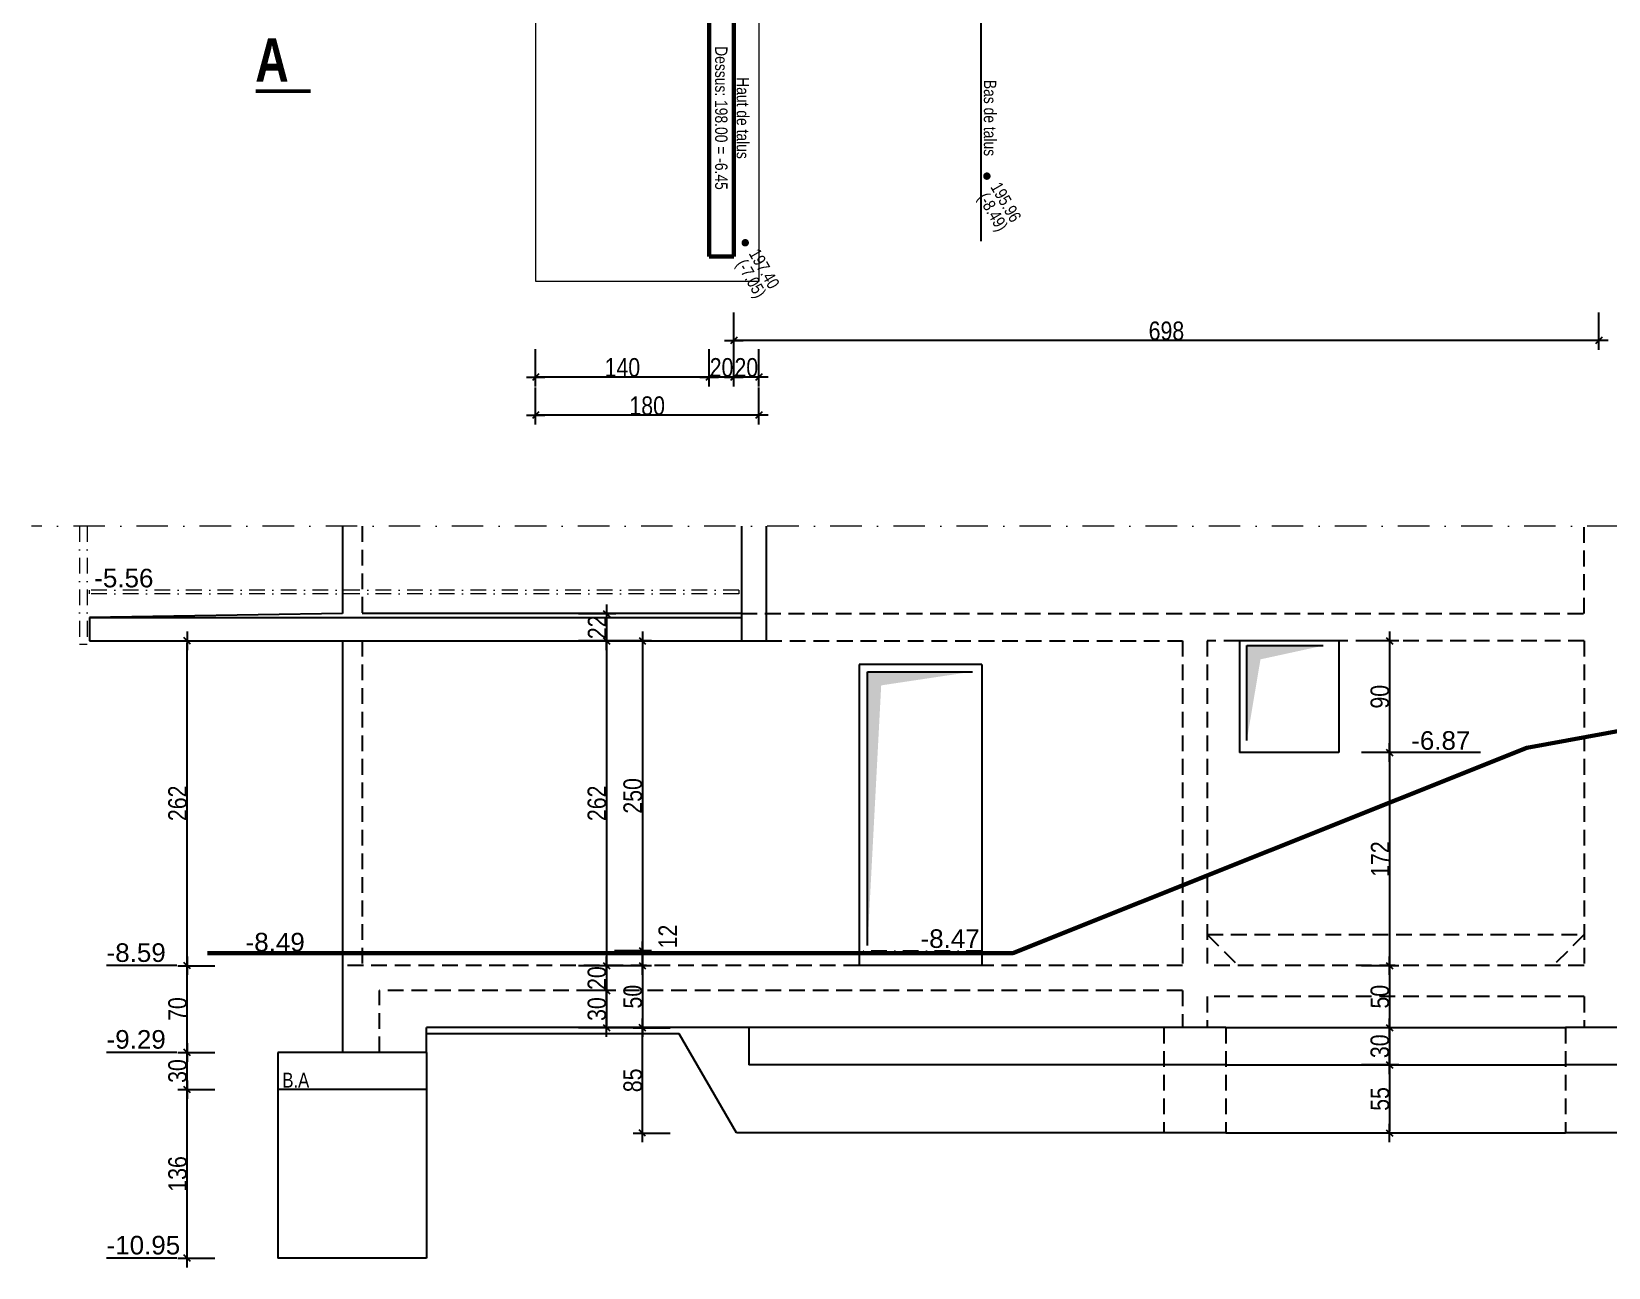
# Model space of a CAD drawing. Header units: centimetres. Extents: x 16433 to 114398, y -50094 to -12305.
# Drawn here: x 61859 to 63131, y -38192 to -37195 of the extents above; entities that cross this region are included whole.
import ezdxf
from ezdxf.enums import TextEntityAlignment as Align

# ---------------------------------------------------------------- set-up
doc = ezdxf.new("R2010")
doc.units = ezdxf.units.CM
doc.header["$LTSCALE"] = 0.5
doc.linetypes.add('CACHEX2', pattern=[19.05, 12.7, -6.35])
doc.linetypes.add('TIRETPTX2', pattern=[50.8, 25.4, -12.7, 0, -12.7])
doc.layers.get('DEFPOINTS').update_dxf_attribs({"linetype": 'CONTINUOUS'})
for name, color, linetype in [('01_cote_gen', 4, 'CONTINUOUS'), ('01_linteaux', 2, 'CONTINUOUS'), ('01_poch_murs', 253, 'CONTINUOUS'), ('01_texte', 230, 'CONTINUOUS'), ('AA_COTES', 2, 'CONTINUOUS')]:
    doc.layers.add(name, color=color, linetype=linetype)
for name, color, linetype, lineweight in [('01_murs_coup', 5, 'CONTINUOUS', 60), ('01_sem', 42, 'CONTINUOUS', 15), ('01_tram_axes', 2, 'TIRETPTX2', 9)]:
    doc.layers.add(name, color=color, linetype=linetype, lineweight=lineweight)
doc.styles.add('ARIAL', font='arial.ttf')
doc.styles.add('impact', font='impact.ttf')
doc.styles.add('MATTE_TXT', font='arial.ttf')
doc.styles.add('STYLE2', font='ARIALN.TTF')
doc.dimstyles.new('JB50', dxfattribs={"dimscale": 0.1, "dimtxt": 150, "dimasz": 15, "dimexe": 0.1, "dimexo": 0.1, "dimgap": 0.09, "dimtad": 1, "dimdec": 1, "dimdsep": 46, "dimtxsty": 'STYLE2', "dimblk1": 'BOND_G', "dimblk2": 'BOND_D', "dimsah": 1, "dimcen": 1.5, "dimdle": 0.01, "dimse1": 1, "dimse2": 1, "dimclrd": 4, "dimclre": 2, "dimclrt": 6, "dimazin": 2, "dimtfac": 2.333333, "dimtdec": 1, "dimtix": 1, "dimtmove": 2, "dimatfit": 3, "dimldrblk": 'BOND_G', "dimfxl": 1, "dimtolj": 1, "dimtzin": 0, "dimarcsym": 0})

# ---------------------------------------------------------------- blocks, each defined once
blk = doc.blocks.new('BOND_G')
at = {"layer": 'AA_COTES', "color": 0}
for p, q in [((0, -5), (0, 15)), ((5, 0), (-5, 0)), ((1.77, 1.77), (-1.77, -1.77))]:
    blk.add_line(p, q, dxfattribs=at)
blk = doc.blocks.new('BOND_D')
at = {"layer": 'AA_COTES', "color": 0}
for p, q in [((5, 0), (-5, 0)), ((-1.77, -1.77), (1.77, 1.77)), ((0, 5), (0, -15))]:
    blk.add_line(p, q, dxfattribs=at)
blk = doc.blocks.new('*D3261')
at = {"layer": '01_cote_gen', "color": 4, "lineweight": -2, "transparency": 16777216}
blk.add_line((63122, -37444.1), (62427, -37444.1), dxfattribs=at)
at = {"layer": 'DEFPOINTS', "color": 0}
for p in [(63123.5, -37189.4), (62425.5, -37421.6), (62425.5, -37444.1)]:
    blk.add_point(p, dxfattribs=at)
at = {"layer": '01_cote_gen', "color": 4, "lineweight": -2, "transparency": 16777216, "xscale": 1.5, "yscale": 1.5, "zscale": 1.5, "rotation": 180}
blk.add_blockref('BOND_D', (62425.5, -37444.1), dxfattribs=at)
at = {"layer": '01_cote_gen', "color": 4, "lineweight": -2, "transparency": 16777216, "xscale": 1.5, "yscale": 1.5, "zscale": 1.5}
blk.add_blockref('BOND_G', (63123.5, -37444.1), dxfattribs=at)
at = {"layer": '01_cote_gen', "color": 6, "transparency": 16777216, "insert": (62774.5, -37436.5), "char_height": 15, "attachment_point": 5, "style": 'STYLE2'}
blk.add_mtext('\\A1;698', dxfattribs=at)
blk = doc.blocks.new('*D3262')
at = {"layer": '01_cote_gen', "color": 4, "lineweight": -2, "transparency": 16777216}
blk.add_line((62444, -37473.7), (62427, -37473.7), dxfattribs=at)
at = {"layer": 'DEFPOINTS', "color": 0}
for p in [(62425.5, -37376.5), (62445.5, -37396.5), (62425.5, -37473.7)]:
    blk.add_point(p, dxfattribs=at)
at = {"layer": '01_cote_gen', "color": 4, "lineweight": -2, "transparency": 16777216, "xscale": 1.5, "yscale": 1.5, "zscale": 1.5, "rotation": 180}
blk.add_blockref('BOND_D', (62425.5, -37473.7), dxfattribs=at)
at = {"layer": '01_cote_gen', "color": 4, "lineweight": -2, "transparency": 16777216, "xscale": 1.5, "yscale": 1.5, "zscale": 1.5}
blk.add_blockref('BOND_G', (62445.5, -37473.7), dxfattribs=at)
at = {"layer": '01_cote_gen', "color": 6, "transparency": 16777216, "insert": (62435.5, -37466), "char_height": 15, "attachment_point": 5, "style": 'STYLE2'}
blk.add_mtext('\\A1;20', dxfattribs=at)
blk = doc.blocks.new('*D3263')
at = {"layer": '01_cote_gen', "color": 4, "lineweight": -2, "transparency": 16777216}
blk.add_line((62424, -37473.7), (62407, -37473.7), dxfattribs=at)
at = {"layer": 'DEFPOINTS', "color": 0}
for p in [(62405.5, -37376.5), (62425.5, -37421.6), (62405.5, -37473.7)]:
    blk.add_point(p, dxfattribs=at)
at = {"layer": '01_cote_gen', "color": 4, "lineweight": -2, "transparency": 16777216, "xscale": 1.5, "yscale": 1.5, "zscale": 1.5, "rotation": 180}
blk.add_blockref('BOND_D', (62405.5, -37473.7), dxfattribs=at)
at = {"layer": '01_cote_gen', "color": 4, "lineweight": -2, "transparency": 16777216, "xscale": 1.5, "yscale": 1.5, "zscale": 1.5}
blk.add_blockref('BOND_G', (62425.5, -37473.7), dxfattribs=at)
at = {"layer": '01_cote_gen', "color": 6, "transparency": 16777216, "insert": (62415.5, -37466), "char_height": 15, "attachment_point": 5, "style": 'STYLE2'}
blk.add_mtext('\\A1;20', dxfattribs=at)
blk = doc.blocks.new('*D3264')
at = {"layer": '01_cote_gen', "color": 4, "lineweight": -2, "transparency": 16777216}
blk.add_line((62404, -37473.7), (62267, -37473.7), dxfattribs=at)
at = {"layer": 'DEFPOINTS', "color": 0}
for p in [(62265.5, -37396.5), (62405.5, -37451.2), (62265.5, -37473.7)]:
    blk.add_point(p, dxfattribs=at)
at = {"layer": '01_cote_gen', "color": 4, "lineweight": -2, "transparency": 16777216, "xscale": 1.5, "yscale": 1.5, "zscale": 1.5, "rotation": 180}
blk.add_blockref('BOND_D', (62265.5, -37473.7), dxfattribs=at)
at = {"layer": '01_cote_gen', "color": 4, "lineweight": -2, "transparency": 16777216, "xscale": 1.5, "yscale": 1.5, "zscale": 1.5}
blk.add_blockref('BOND_G', (62405.5, -37473.7), dxfattribs=at)
at = {"layer": '01_cote_gen', "color": 6, "transparency": 16777216, "insert": (62335.5, -37466), "char_height": 15, "attachment_point": 5, "style": 'STYLE2'}
blk.add_mtext('\\A1;140', dxfattribs=at)
blk = doc.blocks.new('*D3265')
at = {"layer": '01_cote_gen', "color": 4, "lineweight": -2, "transparency": 16777216}
blk.add_line((62444, -37504.5), (62267, -37504.5), dxfattribs=at)
at = {"layer": 'DEFPOINTS', "color": 0}
for p in [(62265.5, -37481.2), (62445.5, -37481.2), (62265.5, -37504.5)]:
    blk.add_point(p, dxfattribs=at)
at = {"layer": '01_cote_gen', "color": 4, "lineweight": -2, "transparency": 16777216, "xscale": 1.5, "yscale": 1.5, "zscale": 1.5, "rotation": 180}
blk.add_blockref('BOND_D', (62265.5, -37504.5), dxfattribs=at)
at = {"layer": '01_cote_gen', "color": 4, "lineweight": -2, "transparency": 16777216, "xscale": 1.5, "yscale": 1.5, "zscale": 1.5}
blk.add_blockref('BOND_G', (62445.5, -37504.5), dxfattribs=at)
at = {"layer": '01_cote_gen', "color": 6, "transparency": 16777216, "insert": (62355.5, -37496.9), "char_height": 15, "attachment_point": 5, "style": 'STYLE2'}
blk.add_mtext('\\A1;180', dxfattribs=at)
blk = doc.blocks.new('*D3427')
at = {"layer": '01_cote_gen', "color": 4, "lineweight": -2, "transparency": 16777216}
blk.add_line((62322.7, -37950.1), (62322.7, -37967.1), dxfattribs=at)
at = {"layer": 'DEFPOINTS', "color": 0}
for p in [(62327.5, -37948.6), (62322.7, -37968.6), (62327.5, -37968.6)]:
    blk.add_point(p, dxfattribs=at)
at = {"layer": '01_cote_gen', "color": 4, "lineweight": -2, "transparency": 16777216, "xscale": 1.5, "yscale": 1.5, "zscale": 1.5}
for name, p, rotation in [('BOND_G', (62322.7, -37948.6), 90), ('BOND_D', (62322.7, -37968.6), 270)]:
    blk.add_blockref(name, p, dxfattribs=dict(at, rotation=rotation))
at = {"layer": '01_cote_gen', "color": 6, "transparency": 16777216, "insert": (62315, -37958.6), "char_height": 15, "attachment_point": 5, "rotation": 90, "style": 'STYLE2'}
blk.add_mtext('\\A1;20', dxfattribs=at)
blk = doc.blocks.new('*D3428')
at = {"layer": '01_cote_gen', "color": 4, "lineweight": -2, "transparency": 16777216}
blk.add_line((62351.6, -37938.1), (62351.6, -37947.1), dxfattribs=at)
at = {"layer": 'DEFPOINTS', "color": 0}
for p in [(62337.1, -37936.6), (62345.2, -37948.6), (62351.6, -37948.6)]:
    blk.add_point(p, dxfattribs=at)
at = {"layer": '01_cote_gen', "color": 4, "lineweight": -2, "transparency": 16777216, "xscale": 1.5, "yscale": 1.5, "zscale": 1.5}
for name, p, rotation in [('BOND_G', (62351.6, -37936.6), 90), ('BOND_D', (62351.6, -37948.6), 270)]:
    blk.add_blockref(name, p, dxfattribs=dict(at, rotation=rotation))
at = {"layer": '01_cote_gen', "color": 6, "transparency": 16777216, "insert": (62372.1, -37925.1), "char_height": 15, "attachment_point": 5, "rotation": 90, "style": 'STYLE2'}
blk.add_mtext('\\A1;12', dxfattribs=at)
blk = doc.blocks.new('*D3429')
at = {"layer": '01_cote_gen', "color": 4, "lineweight": -2, "transparency": 16777216}
blk.add_line((62322.7, -37688.1), (62322.7, -37947.1), dxfattribs=at)
at = {"layer": 'DEFPOINTS', "color": 0}
for p in [(62335.1, -37686.6), (62322.7, -37948.6), (62330.2, -37948.6)]:
    blk.add_point(p, dxfattribs=at)
at = {"layer": '01_cote_gen', "color": 4, "lineweight": -2, "transparency": 16777216, "xscale": 1.5, "yscale": 1.5, "zscale": 1.5}
for name, p, rotation in [('BOND_G', (62322.7, -37686.6), 90), ('BOND_D', (62322.7, -37948.6), 270)]:
    blk.add_blockref(name, p, dxfattribs=dict(at, rotation=rotation))
at = {"layer": '01_cote_gen', "color": 6, "transparency": 16777216, "insert": (62315, -37817.6), "char_height": 15, "attachment_point": 5, "rotation": 90, "style": 'STYLE2'}
blk.add_mtext('\\A1;262', dxfattribs=at)
blk = doc.blocks.new('*D3430')
at = {"layer": '01_cote_gen', "color": 4, "lineweight": -2, "transparency": 16777216}
blk.add_line((62351.6, -37688.1), (62351.6, -37935.1), dxfattribs=at)
at = {"layer": 'DEFPOINTS', "color": 0}
for p in [(62357.7, -37686.6), (62344.1, -37936.6), (62351.6, -37936.6)]:
    blk.add_point(p, dxfattribs=at)
at = {"layer": '01_cote_gen', "color": 4, "lineweight": -2, "transparency": 16777216, "xscale": 1.5, "yscale": 1.5, "zscale": 1.5}
for name, p, rotation in [('BOND_G', (62351.6, -37686.6), 90), ('BOND_D', (62351.6, -37936.6), 270)]:
    blk.add_blockref(name, p, dxfattribs=dict(at, rotation=rotation))
at = {"layer": '01_cote_gen', "color": 6, "transparency": 16777216, "insert": (62343.9, -37811.6), "char_height": 15, "attachment_point": 5, "rotation": 90, "style": 'STYLE2'}
blk.add_mtext('\\A1;250', dxfattribs=at)
blk = doc.blocks.new('*D3431')
at = {"layer": '01_cote_gen', "color": 4, "lineweight": -2, "transparency": 16777216}
blk.add_line((62322.7, -37666.1), (62322.7, -37685.1), dxfattribs=at)
at = {"layer": 'DEFPOINTS', "color": 0}
for p in [(62313, -37664.6), (62313, -37686.6), (62322.7, -37686.6)]:
    blk.add_point(p, dxfattribs=at)
at = {"layer": '01_cote_gen', "color": 4, "lineweight": -2, "transparency": 16777216, "xscale": 1.5, "yscale": 1.5, "zscale": 1.5}
for name, p, rotation in [('BOND_G', (62322.7, -37664.6), 90), ('BOND_D', (62322.7, -37686.6), 270)]:
    blk.add_blockref(name, p, dxfattribs=dict(at, rotation=rotation))
at = {"layer": '01_cote_gen', "color": 6, "transparency": 16777216, "insert": (62315.1, -37675.6), "char_height": 15, "attachment_point": 5, "rotation": 90, "style": 'STYLE2'}
blk.add_mtext('\\A1;22', dxfattribs=at)
blk = doc.blocks.new('*D3433')
at = {"layer": '01_linteaux', "color": 4, "lineweight": -2, "transparency": 16777216}
blk.add_line((61984.2, -38017.1), (61984.2, -37950.1), dxfattribs=at)
at = {"layer": 'DEFPOINTS', "color": 0}
for p in [(61984.2, -37948.6), (62109.5, -37948.6), (62109.5, -38018.6)]:
    blk.add_point(p, dxfattribs=at)
at = {"layer": '01_linteaux', "color": 4, "lineweight": -2, "transparency": 16777216, "xscale": 1.5, "yscale": 1.5, "zscale": 1.5}
for name, p, rotation in [('BOND_D', (61984.2, -37948.6), 90), ('BOND_G', (61984.2, -38018.6), 270)]:
    blk.add_blockref(name, p, dxfattribs=dict(at, rotation=rotation))
at = {"layer": '01_linteaux', "color": 6, "transparency": 16777216, "insert": (61976.6, -37983.6), "char_height": 15, "attachment_point": 5, "rotation": 90, "style": 'STYLE2'}
blk.add_mtext('\\A1;70', dxfattribs=at)
blk = doc.blocks.new('*D3437')
at = {"layer": '01_cote_gen', "color": 4, "lineweight": -2, "transparency": 16777216}
blk.add_line((62954.5, -37688.1), (62954.5, -37775.1), dxfattribs=at)
at = {"layer": 'DEFPOINTS', "color": 0}
for p in [(62959.5, -37686.6), (62954.5, -37776.6), (62959.5, -37776.6)]:
    blk.add_point(p, dxfattribs=at)
at = {"layer": '01_cote_gen', "color": 4, "lineweight": -2, "transparency": 16777216, "xscale": 1.5, "yscale": 1.5, "zscale": 1.5}
for name, p, rotation in [('BOND_G', (62954.5, -37686.6), 90), ('BOND_D', (62954.5, -37776.6), 270)]:
    blk.add_blockref(name, p, dxfattribs=dict(at, rotation=rotation))
at = {"layer": '01_cote_gen', "color": 6, "transparency": 16777216, "insert": (62946.8, -37731.6), "char_height": 15, "attachment_point": 5, "rotation": 90, "style": 'STYLE2'}
blk.add_mtext('\\A1;90', dxfattribs=at)
blk = doc.blocks.new('*D3438')
at = {"layer": '01_cote_gen', "color": 4, "lineweight": -2, "transparency": 16777216}
blk.add_line((62954.5, -37778.1), (62954.5, -37947.1), dxfattribs=at)
at = {"layer": 'DEFPOINTS', "color": 0}
for p in [(62947, -37776.6), (62940.8, -37948.6), (62954.5, -37948.6)]:
    blk.add_point(p, dxfattribs=at)
at = {"layer": '01_cote_gen', "color": 4, "lineweight": -2, "transparency": 16777216, "xscale": 1.5, "yscale": 1.5, "zscale": 1.5}
for name, p, rotation in [('BOND_G', (62954.5, -37776.6), 90), ('BOND_D', (62954.5, -37948.6), 270)]:
    blk.add_blockref(name, p, dxfattribs=dict(at, rotation=rotation))
at = {"layer": '01_cote_gen', "color": 6, "transparency": 16777216, "insert": (62947, -37862.6), "char_height": 15, "attachment_point": 5, "rotation": 90, "style": 'STYLE2'}
blk.add_mtext('\\A1;172', dxfattribs=at)
blk = doc.blocks.new('*D3439')
at = {"layer": '01_cote_gen', "color": 4, "lineweight": -2, "transparency": 16777216}
blk.add_line((62351.6, -37950.1), (62351.6, -37997.1), dxfattribs=at)
at = {"layer": 'DEFPOINTS', "color": 0}
for p in [(62367.4, -37948.6), (62351.6, -37998.6), (62369.9, -37998.6)]:
    blk.add_point(p, dxfattribs=at)
at = {"layer": '01_cote_gen', "color": 4, "lineweight": -2, "transparency": 16777216, "xscale": 1.5, "yscale": 1.5, "zscale": 1.5}
for name, p, rotation in [('BOND_G', (62351.6, -37948.6), 90), ('BOND_D', (62351.6, -37998.6), 270)]:
    blk.add_blockref(name, p, dxfattribs=dict(at, rotation=rotation))
at = {"layer": '01_cote_gen', "color": 6, "transparency": 16777216, "insert": (62343.9, -37973.6), "char_height": 15, "attachment_point": 5, "rotation": 90, "style": 'STYLE2'}
blk.add_mtext('\\A1;50', dxfattribs=at)
blk = doc.blocks.new('*D3440')
at = {"layer": '01_cote_gen', "color": 4, "lineweight": -2, "transparency": 16777216}
blk.add_line((62322.7, -37970.1), (62322.7, -37997.1), dxfattribs=at)
at = {"layer": 'DEFPOINTS', "color": 0}
for p in [(62330.2, -37968.6), (62322.7, -37998.6), (62329.1, -37998.6)]:
    blk.add_point(p, dxfattribs=at)
at = {"layer": '01_cote_gen', "color": 4, "lineweight": -2, "transparency": 16777216, "xscale": 1.5, "yscale": 1.5, "zscale": 1.5}
for name, p, rotation in [('BOND_G', (62322.7, -37968.6), 90), ('BOND_D', (62322.7, -37998.6), 270)]:
    blk.add_blockref(name, p, dxfattribs=dict(at, rotation=rotation))
at = {"layer": '01_cote_gen', "color": 6, "transparency": 16777216, "insert": (62315, -37983.6), "char_height": 15, "attachment_point": 5, "rotation": 90, "style": 'STYLE2'}
blk.add_mtext('\\A1;30', dxfattribs=at)
blk = doc.blocks.new('*D3441')
at = {"layer": '01_cote_gen', "color": 4, "lineweight": -2, "transparency": 16777216}
blk.add_line((62351.6, -38082.1), (62351.6, -38000.1), dxfattribs=at)
at = {"layer": 'DEFPOINTS', "color": 0}
for p in [(62351.6, -37998.6), (62394.7, -37998.6), (62437.5, -38083.6)]:
    blk.add_point(p, dxfattribs=at)
at = {"layer": '01_cote_gen', "color": 4, "lineweight": -2, "transparency": 16777216, "xscale": 1.5, "yscale": 1.5, "zscale": 1.5}
for name, p, rotation in [('BOND_D', (62351.6, -37998.6), 90), ('BOND_G', (62351.6, -38083.6), 270)]:
    blk.add_blockref(name, p, dxfattribs=dict(at, rotation=rotation))
at = {"layer": '01_cote_gen', "color": 6, "transparency": 16777216, "insert": (62343.9, -38041.1), "char_height": 15, "attachment_point": 5, "rotation": 90, "style": 'STYLE2'}
blk.add_mtext('\\A1;85', dxfattribs=at)
blk = doc.blocks.new('*D3442')
at = {"layer": '01_cote_gen', "color": 4, "lineweight": -2, "transparency": 16777216}
blk.add_line((62954.5, -37950.1), (62954.5, -37997.1), dxfattribs=at)
at = {"layer": 'DEFPOINTS', "color": 0}
for p in [(62947, -37948.6), (62947, -37998.6), (62954.5, -37998.6)]:
    blk.add_point(p, dxfattribs=at)
at = {"layer": '01_cote_gen', "color": 4, "lineweight": -2, "transparency": 16777216, "xscale": 1.5, "yscale": 1.5, "zscale": 1.5}
for name, p, rotation in [('BOND_G', (62954.5, -37948.6), 90), ('BOND_D', (62954.5, -37998.6), 270)]:
    blk.add_blockref(name, p, dxfattribs=dict(at, rotation=rotation))
at = {"layer": '01_cote_gen', "color": 6, "transparency": 16777216, "insert": (62946.8, -37973.6), "char_height": 15, "attachment_point": 5, "rotation": 90, "style": 'STYLE2'}
blk.add_mtext('\\A1;50', dxfattribs=at)
blk = doc.blocks.new('*D3443')
at = {"layer": '01_cote_gen', "color": 4, "lineweight": -2, "transparency": 16777216}
blk.add_line((62954.5, -38000.1), (62954.5, -38027.1), dxfattribs=at)
at = {"layer": 'DEFPOINTS', "color": 0}
for p in [(62932, -37998.6), (62932, -38028.6), (62954.5, -38028.6)]:
    blk.add_point(p, dxfattribs=at)
at = {"layer": '01_cote_gen', "color": 4, "lineweight": -2, "transparency": 16777216, "xscale": 1.5, "yscale": 1.5, "zscale": 1.5}
for name, p, rotation in [('BOND_G', (62954.5, -37998.6), 90), ('BOND_D', (62954.5, -38028.6), 270)]:
    blk.add_blockref(name, p, dxfattribs=dict(at, rotation=rotation))
at = {"layer": '01_cote_gen', "color": 6, "transparency": 16777216, "insert": (62946.8, -38013.6), "char_height": 15, "attachment_point": 5, "rotation": 90, "style": 'STYLE2'}
blk.add_mtext('\\A1;30', dxfattribs=at)
blk = doc.blocks.new('*D3444')
at = {"layer": '01_cote_gen', "color": 4, "lineweight": -2, "transparency": 16777216}
blk.add_line((62954.5, -38030.1), (62954.5, -38082.1), dxfattribs=at)
at = {"layer": 'DEFPOINTS', "color": 0}
for p in [(62938.6, -38028.6), (62938.6, -38083.6), (62954.5, -38083.6)]:
    blk.add_point(p, dxfattribs=at)
at = {"layer": '01_cote_gen', "color": 4, "lineweight": -2, "transparency": 16777216, "xscale": 1.5, "yscale": 1.5, "zscale": 1.5}
for name, p, rotation in [('BOND_G', (62954.5, -38028.6), 90), ('BOND_D', (62954.5, -38083.6), 270)]:
    blk.add_blockref(name, p, dxfattribs=dict(at, rotation=rotation))
at = {"layer": '01_cote_gen', "color": 6, "transparency": 16777216, "insert": (62946.9, -38056.1), "char_height": 15, "attachment_point": 5, "rotation": 90, "style": 'STYLE2'}
blk.add_mtext('\\A1;55', dxfattribs=at)
blk = doc.blocks.new('*D3453')
at = {"layer": '01_cote_gen', "color": 4, "lineweight": -2, "transparency": 16777216}
blk.add_line((61984.2, -37947.1), (61984.2, -37688.1), dxfattribs=at)
at = {"layer": 'DEFPOINTS', "color": 0}
for p in [(61984.2, -37686.6), (62006.7, -37686.6), (62006.7, -37948.6)]:
    blk.add_point(p, dxfattribs=at)
at = {"layer": '01_cote_gen', "color": 4, "lineweight": -2, "transparency": 16777216, "xscale": 1.5, "yscale": 1.5, "zscale": 1.5}
for name, p, rotation in [('BOND_D', (61984.2, -37686.6), 90), ('BOND_G', (61984.2, -37948.6), 270)]:
    blk.add_blockref(name, p, dxfattribs=dict(at, rotation=rotation))
at = {"layer": '01_cote_gen', "color": 6, "transparency": 16777216, "insert": (61976.6, -37817.6), "char_height": 15, "attachment_point": 5, "rotation": 90, "style": 'STYLE2'}
blk.add_mtext('\\A1;262', dxfattribs=at)
blk = doc.blocks.new('*D3614')
at = {"layer": '01_cote_gen', "color": 4, "lineweight": -2, "ltscale": 2, "transparency": 16777216}
blk.add_line((61984.2, -38183.1), (61984.2, -38050.1), dxfattribs=at)
at = {"layer": 'DEFPOINTS', "color": 0, "ltscale": 2}
for p in [(61984.2, -38048.6), (62117.5, -38048.6), (62082.3, -38184.6)]:
    blk.add_point(p, dxfattribs=at)
at = {"layer": '01_cote_gen', "color": 4, "lineweight": -2, "ltscale": 2, "transparency": 16777216, "xscale": 1.5, "yscale": 1.5, "zscale": 1.5}
for name, p, rotation in [('BOND_D', (61984.2, -38048.6), 90), ('BOND_G', (61984.2, -38184.6), 270)]:
    blk.add_blockref(name, p, dxfattribs=dict(at, rotation=rotation))
at = {"layer": '01_cote_gen', "color": 6, "ltscale": 2, "transparency": 16777216, "insert": (61976.6, -38116.6), "char_height": 15, "attachment_point": 5, "rotation": 90, "style": 'STYLE2'}
blk.add_mtext('\\A1;136', dxfattribs=at)
blk = doc.blocks.new('*D3615')
at = {"layer": '01_cote_gen', "color": 4, "lineweight": -2, "ltscale": 2, "transparency": 16777216}
blk.add_line((61984.2, -38047.1), (61984.2, -38020.1), dxfattribs=at)
at = {"layer": 'DEFPOINTS', "color": 0, "ltscale": 2}
for p in [(61984.2, -38018.6), (62006.7, -38018.6), (62145.9, -38048.6)]:
    blk.add_point(p, dxfattribs=at)
at = {"layer": '01_cote_gen', "color": 4, "lineweight": -2, "ltscale": 2, "transparency": 16777216, "xscale": 1.5, "yscale": 1.5, "zscale": 1.5}
for name, p, rotation in [('BOND_D', (61984.2, -38018.6), 90), ('BOND_G', (61984.2, -38048.6), 270)]:
    blk.add_blockref(name, p, dxfattribs=dict(at, rotation=rotation))
at = {"layer": '01_cote_gen', "color": 6, "ltscale": 2, "transparency": 16777216, "insert": (61976.6, -38033.6), "char_height": 15, "attachment_point": 5, "rotation": 90, "style": 'STYLE2'}
blk.add_mtext('\\A1;30', dxfattribs=at)

msp = doc.modelspace()

# ---------------------------------------------------------------- linework, layer by layer
at = {"layer": '01_linteaux'}
for p, q in [((62624.962, -37363.996), (62624.962, -37032.095)), ((62109.517, -37593.979), (62109.517, -37664.556)), ((62431.517, -37593.979), (62431.517, -37686.556)), ((62451.517, -37593.979), (62451.517, -37686.556)), ((62109.517, -37664.556), (61905.517, -37667.556)), ((62431.517, -37664.556), (62125.517, -37664.556)), ((61905.517, -37667.556), (61905.517, -37686.556)), ((61905.517, -37667.556), (62431.517, -37667.556)), ((61905.517, -37686.556), (62451.517, -37686.556)), ((62109.517, -37686.556), (62109.517, -38018.556)), ((62833.517, -37686.556), (62833.517, -37776.556)), ((62913.517, -37686.556), (62833.517, -37686.556)), ((62913.517, -37686.556), (62913.517, -37776.556)), ((62526.517, -37705.556), (62526.517, -37948.556)), ((62625.517, -37705.556), (62526.517, -37705.556)), ((62625.517, -37705.556), (62625.517, -37948.556)), ((62913.517, -37776.556), (62833.517, -37776.556)), ((62625.517, -37948.556), (62526.517, -37948.556)), ((62772.517, -37998.556), (62177.517, -37998.556)), ((62177.517, -38018.556), (62177.517, -37998.556)), ((62381.328, -38003.556), (62177.517, -38003.556)), ((62427.517, -38083.556), (62381.328, -38003.556)), ((62437.517, -37998.556), (62437.517, -38028.556)), ((62822.517, -37998.556), (62772.517, -37998.556)), ((62822.517, -37998.556), (63096.517, -37998.556)), ((63146.517, -37998.556), (63096.517, -37998.556)), ((62177.517, -38018.556), (62057.517, -38018.556)), ((62057.517, -38018.556), (62057.517, -38184.556)), ((62177.517, -38018.556), (62177.517, -38184.556)), ((62772.517, -38028.556), (62437.517, -38028.556)), ((62822.517, -38028.556), (62772.517, -38028.556)), ((62822.517, -38028.556), (63096.517, -38028.556)), ((63146.517, -38028.556), (63096.517, -38028.556)), ((62177.517, -38048.556), (62057.517, -38048.556)), ((62772.517, -38083.556), (62427.517, -38083.556)), ((62822.517, -38083.556), (62772.517, -38083.556)), ((62822.517, -38083.556), (63096.517, -38083.556)), ((63146.517, -38083.556), (63096.517, -38083.556)), ((62177.517, -38184.556), (62057.517, -38184.556))]:
    msp.add_line(p, q, dxfattribs=at)
at = {"layer": '01_linteaux', "linetype": 'CACHEX2', "ltscale": 2}
for p, q in [((62125.517, -37593.979), (62125.517, -37664.556)), ((63111.517, -37664.556), (63111.517, -37593.979)), ((62431.517, -37664.556), (63111.517, -37664.556)), ((62125.517, -37686.556), (62125.517, -37948.556)), ((62451.517, -37686.556), (62787.517, -37686.556)), ((62787.517, -37686.556), (62787.517, -37948.556)), ((62807.517, -37686.556), (62807.517, -37948.556)), ((62833.517, -37686.556), (62807.517, -37686.556)), ((63111.517, -37686.556), (62913.517, -37686.556)), ((63111.517, -37686.556), (63111.517, -37948.556)), ((62807.517, -37923.556), (62832.517, -37948.556)), ((62807.517, -37923.556), (63111.517, -37923.556)), ((63111.517, -37923.556), (63086.517, -37948.556)), ((62526.517, -37948.556), (62109.517, -37948.556)), ((62787.517, -37948.556), (62625.517, -37948.556)), ((63111.517, -37948.556), (62807.517, -37948.556)), ((62787.517, -37968.556), (62139.517, -37968.556)), ((62139.517, -38018.556), (62139.517, -37968.556)), ((62787.517, -37968.556), (62787.517, -37998.556)), ((63111.517, -37973.556), (62807.517, -37973.556)), ((62807.517, -37973.556), (62807.517, -37998.556)), ((63111.517, -37973.556), (63111.517, -37998.556)), ((62772.517, -37998.556), (62772.517, -38083.556)), ((62822.517, -37998.556), (62822.517, -38083.556)), ((63096.517, -37998.556), (63096.517, -38083.556))]:
    msp.add_line(p, q, dxfattribs=at)
at = {"layer": '01_murs_coup'}
for p, q in [((62405.512, -37376.517), (62405.512, -37042.095)), ((62425.462, -37042.109), (62425.512, -37376.517)), ((62425.512, -37376.517), (62405.512, -37376.517)), ((62650.517, -37938.556), (62026.23, -37938.556))]:
    msp.add_line(p, q, dxfattribs=at)
msp.add_lwpolyline([(63789.157, -37653.746), (63715.338, -37653.74), (63065.287, -37772.961), (62650.517, -37938.387), (62336.554, -37938.387), (62000.796, -37938.559)], dxfattribs=at)
at = {"layer": '01_poch_murs'}
for p, q in [((62839.36, -37766.903), (62839.36, -37690.396)), ((62839.36, -37690.396), (62901.065, -37690.396)), ((62533.295, -37932.296), (62533.295, -37711.396)), ((62533.295, -37711.396), (62618.009, -37711.396))]:
    msp.add_line(p, q, dxfattribs=at)
for points in [[(62839.36, -37766.903), (62839.36, -37690.396), (62850.41, -37701.439)], [(62839.36, -37690.396), (62901.065, -37690.396), (62850.41, -37701.439)], [(62533.295, -37932.296), (62533.295, -37711.396), (62544.344, -37722.439)], [(62533.295, -37711.396), (62618.009, -37711.396), (62544.344, -37722.439)]]:
    msp.add_solid(points, dxfattribs=at)
at = {"layer": '01_sem', "ltscale": 2}
for p, q in [((62265.512, -37396.517), (62265.512, -37047.095)), ((62445.463, -37047.095), (62445.515, -37396.517)), ((62445.515, -37396.517), (62265.512, -37396.517))]:
    msp.add_line(p, q, dxfattribs=at)
at = {"layer": '01_texte'}
for p, q in [((63027.831, -37776.556), (62962.06, -37776.556)), ((61975.845, -37948.556), (61919.161, -37948.556)), ((61975.845, -38018.556), (61919.161, -38018.556)), ((61975.845, -38184.556), (61919.161, -38184.556))]:
    msp.add_line(p, q, dxfattribs=at)
at = {"layer": '01_texte', "const_width": 3}
msp.add_lwpolyline([(62083.899, -37243.083), (62039.648, -37243.083)], dxfattribs=at)
for points in [[(62629.624, -37310.095, 1), (62629.624, -37313.095, 1)], [(62434.612, -37363.826, 1), (62434.612, -37366.826, 1)]]:
    msp.add_lwpolyline(points, format="xyb", close=True, dxfattribs=at)
at = {"layer": '01_tram_axes', "ltscale": 2}
msp.add_line((63801.149, -37593.979), (61858.689, -37593.979), dxfattribs=at)
at = {"layer": '01_tram_axes'}
for p, q in [((61897.517, -37593.979), (61897.517, -37689.556)), ((61903.517, -37593.979), (61903.517, -37689.556)), ((62429.517, -37645.556), (61905.517, -37645.556)), ((61905.517, -37648.556), (61905.517, -37645.556)), ((62429.517, -37648.556), (61905.517, -37648.556)), ((62429.517, -37645.556), (62429.517, -37648.556)), ((61903.517, -37689.556), (61897.517, -37689.556)), ((62625.517, -37936.556), (62526.517, -37936.556)), ((62650.517, -37938.556), (62526.517, -37938.556))]:
    msp.add_line(p, q, dxfattribs=at)

# ---------------------------------------------------------------- texts
at = {"layer": '01_texte', "style": 'impact'}
msp.add_text('A', height=35, rotation=0, dxfattribs=at).set_placement((62052.728, -37245.936), align=Align.BOTTOM_CENTER)
at = {"layer": '01_texte', "style": 'MATTE_TXT', "width": 0.8}
for s, rotation, p in [('Dessus: 198.00 = -6.45', 270, (62407.312, -37264.676)), ('Haut de talus', 270, (62424.724, -37264.705)), ('Bas de talus', 270, (62624.198, -37264.676)), ('195.96', 300, (62638.1, -37336.546)), ('(-8.49)', 300, (62627.622, -37344.358)), ('197.40', 300, (62443.088, -37390.277)), ('(-7.05)', 300, (62432.61, -37398.089))]:
    msp.add_text(s, height=10, rotation=rotation, dxfattribs=at).set_placement(p, align=Align.BOTTOM_CENTER)
at = {"layer": '01_texte', "style": 'ARIAL'}
for s, p in [('-5.56', (61909.291, -37643.371)), ('-6.87', (62972.051, -37774.396)), ('-8.47', (62576.095, -37934.258)), ('-8.59', (61919.244, -37945.552)), ('-8.49', (62031.433, -37937.09)), ('-9.29', (61919.244, -38015.552)), ('-10.95', (61919.244, -38181.552))]:
    msp.add_text(s, height=15, dxfattribs=at).set_placement(p)
at = {"layer": '01_texte', "style": 'ARIAL', "width": 0.8}
msp.add_text('B.A', height=12, dxfattribs=at).set_placement((62061.136, -38046.911))

# ---------------------------------------------------------------- dimensions: what is measured, and where the dimension line sits
at = {"layer": '01_cote_gen'}
for base, p1, p2, picture, middle in [((62425.502, -37444.146), (63123.517, -37189.439), (62425.502, -37421.646), '*D3261', (62774.509, -37436.478)), ((62405.512, -37473.662), (62425.502, -37421.646), (62405.512, -37376.517), '*D3263', (62415.507, -37465.995)), ((62425.512, -37473.662), (62445.515, -37396.517), (62425.512, -37376.517), '*D3262', (62435.513, -37465.995)), ((62265.512, -37473.662), (62405.512, -37451.162), (62265.512, -37396.517), '*D3264', (62335.512, -37465.995)), ((62265.512, -37504.524), (62445.515, -37481.162), (62265.512, -37481.162), '*D3265', (62355.513, -37496.856))]:
    dim = msp.add_linear_dim(base=base, p1=p1, p2=p2, dimstyle='JB50', dxfattribs=at)
    dim.commit()
    dim.dimension.update_dxf_attribs({"geometry": picture, "text_midpoint": middle})
for base, p1, p2, picture, middle in [((62322.677, -37686.556), (62312.972, -37664.556), (62312.972, -37686.556), '*D3431', (62315.137, -37675.556)), ((61984.232, -37686.556), (62006.732, -37948.556), (62006.732, -37686.556), '*D3453', (61976.565, -37817.556)), ((62322.677, -37948.556), (62335.066, -37686.556), (62330.177, -37948.556), '*D3429', (62315.009, -37817.556)), ((62351.611, -37936.556), (62357.686, -37686.556), (62344.111, -37936.556), '*D3430', (62343.944, -37811.556)), ((62954.512, -37776.556), (62959.517, -37686.556), (62959.517, -37776.556), '*D3437', (62946.844, -37731.556)), ((62954.512, -37948.556), (62947.012, -37776.556), (62940.833, -37948.556), '*D3438', (62946.972, -37862.556)), ((62322.677, -37968.556), (62327.549, -37948.556), (62327.549, -37968.556), '*D3427', (62315.009, -37958.556)), ((62351.611, -37998.556), (62367.427, -37948.556), (62369.934, -37998.556), '*D3439', (62343.944, -37973.556)), ((62954.512, -37998.556), (62947.012, -37948.556), (62947.012, -37998.556), '*D3442', (62946.844, -37973.556)), ((62322.677, -37998.556), (62330.177, -37968.556), (62329.111, -37998.556), '*D3440', (62315.009, -37983.556)), ((62351.611, -37998.556), (62437.517, -38083.556), (62394.711, -37998.556), '*D3441', (62343.944, -38041.056)), ((62954.512, -38028.556), (62932.012, -37998.556), (62932.012, -38028.556), '*D3443', (62946.844, -38013.556)), ((62954.512, -38083.556), (62938.624, -38028.556), (62938.624, -38083.556), '*D3444', (62946.875, -38056.056))]:
    dim = msp.add_linear_dim(base=base, p1=p1, p2=p2, angle=90, dimstyle='JB50', dxfattribs=at)
    dim.commit()
    dim.dimension.update_dxf_attribs({"geometry": picture, "text_midpoint": middle})
dim = msp.add_linear_dim(base=(62351.611, -37948.556), p1=(62337.099, -37936.556), p2=(62345.177, -37948.556), angle=90, dimstyle='JB50', dxfattribs=at)
dim.commit()
dim.dimension.update_dxf_attribs({"geometry": '*D3428', "text_midpoint": (62372.065, -37925.121), "dimtype": 160})
at = {"layer": '01_cote_gen', "ltscale": 2}
for base, p1, p2, picture, middle in [((61984.232, -38018.556), (62145.878, -38048.556), (62006.732, -38018.556), '*D3615', (61976.565, -38033.556)), ((61984.232, -38048.556), (62082.315, -38184.556), (62117.517, -38048.556), '*D3614', (61976.565, -38116.556))]:
    dim = msp.add_linear_dim(base=base, p1=p1, p2=p2, angle=90, dimstyle='JB50', dxfattribs=at)
    dim.commit()
    dim.dimension.update_dxf_attribs({"geometry": picture, "text_midpoint": middle})
at = {"layer": '01_linteaux'}
dim = msp.add_linear_dim(base=(61984.232, -37948.556), p1=(62109.517, -38018.556), p2=(62109.517, -37948.556), angle=90, dimstyle='JB50', dxfattribs=at)
dim.commit()
dim.dimension.update_dxf_attribs({"geometry": '*D3433', "text_midpoint": (61976.565, -37983.556)})

doc.saveas('drawing.dxf')
